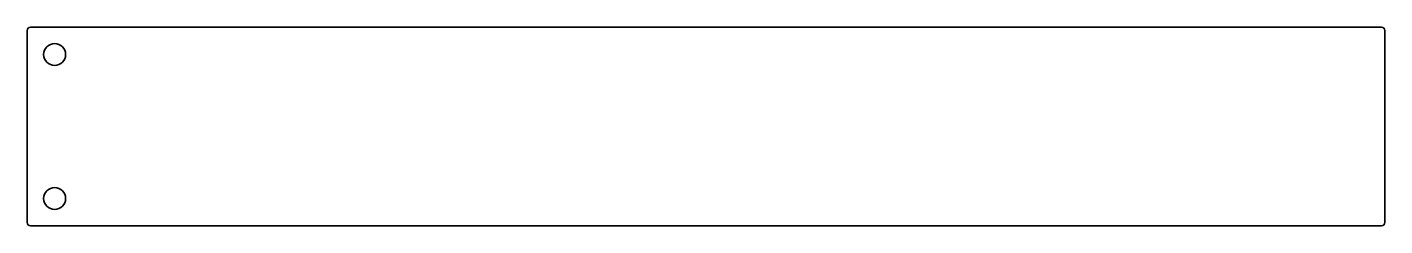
# Model space of a CAD drawing. Extents: x 13 to 407, y 120 to 178.
import ezdxf

# ---------------------------------------------------------------- set-up
doc = ezdxf.new("R2010")
doc.units = 0

msp = doc.modelspace()

# ---------------------------------------------------------------- linework, layer by layer
at = {"color": 7, "lineweight": 35}
for p, q in [((12.507172, 120.5), (12.507172, 176.5)), ((108.507172, 177.5), (13.507172, 177.5)), ((131.477112, 177.5), (108.507172, 177.5)), ((167.248459, 177.5), (131.477112, 177.5)), ((314.796448, 177.5), (167.248459, 177.5)), ((368.112091, 177.5), (314.796448, 177.5)), ((377.492859, 177.5), (406.492859, 177.5)), ((407.492859, 120.5), (407.492859, 176.5)), ((108.507172, 119.5), (13.507172, 119.5)), ((131.477112, 119.5), (108.507172, 119.5)), ((167.248459, 119.5), (131.477112, 119.5)), ((314.796448, 119.5), (167.248459, 119.5)), ((368.112091, 119.5), (314.796448, 119.5)), ((377.492859, 119.5), (406.492859, 119.5))]:
    msp.add_line(p, q, dxfattribs=at)
at = {"color": 7, "lineweight": 35, "ltscale": 0.234519}
for p, q in [((377.492859, 177.5), (368.112091, 177.5)), ((377.492859, 119.5), (368.112091, 119.5))]:
    msp.add_line(p, q, dxfattribs=at)
at = {"color": 7, "lineweight": 35}
for centre in [(20.507172, 169.5), (20.507172, 127.5)]:
    msp.add_circle(centre, 3.2, dxfattribs=at)
for centre, start, end in [((13.507172, 176.5), 90.000003, 179.999995), ((406.492859, 176.5), 0, 90.000003), ((13.507172, 120.5), 180.000005, 269.999997), ((406.492859, 120.5), 269.999997, 360)]:
    msp.add_arc(centre, 1, start, end, dxfattribs=at)

doc.saveas('drawing.dxf')
